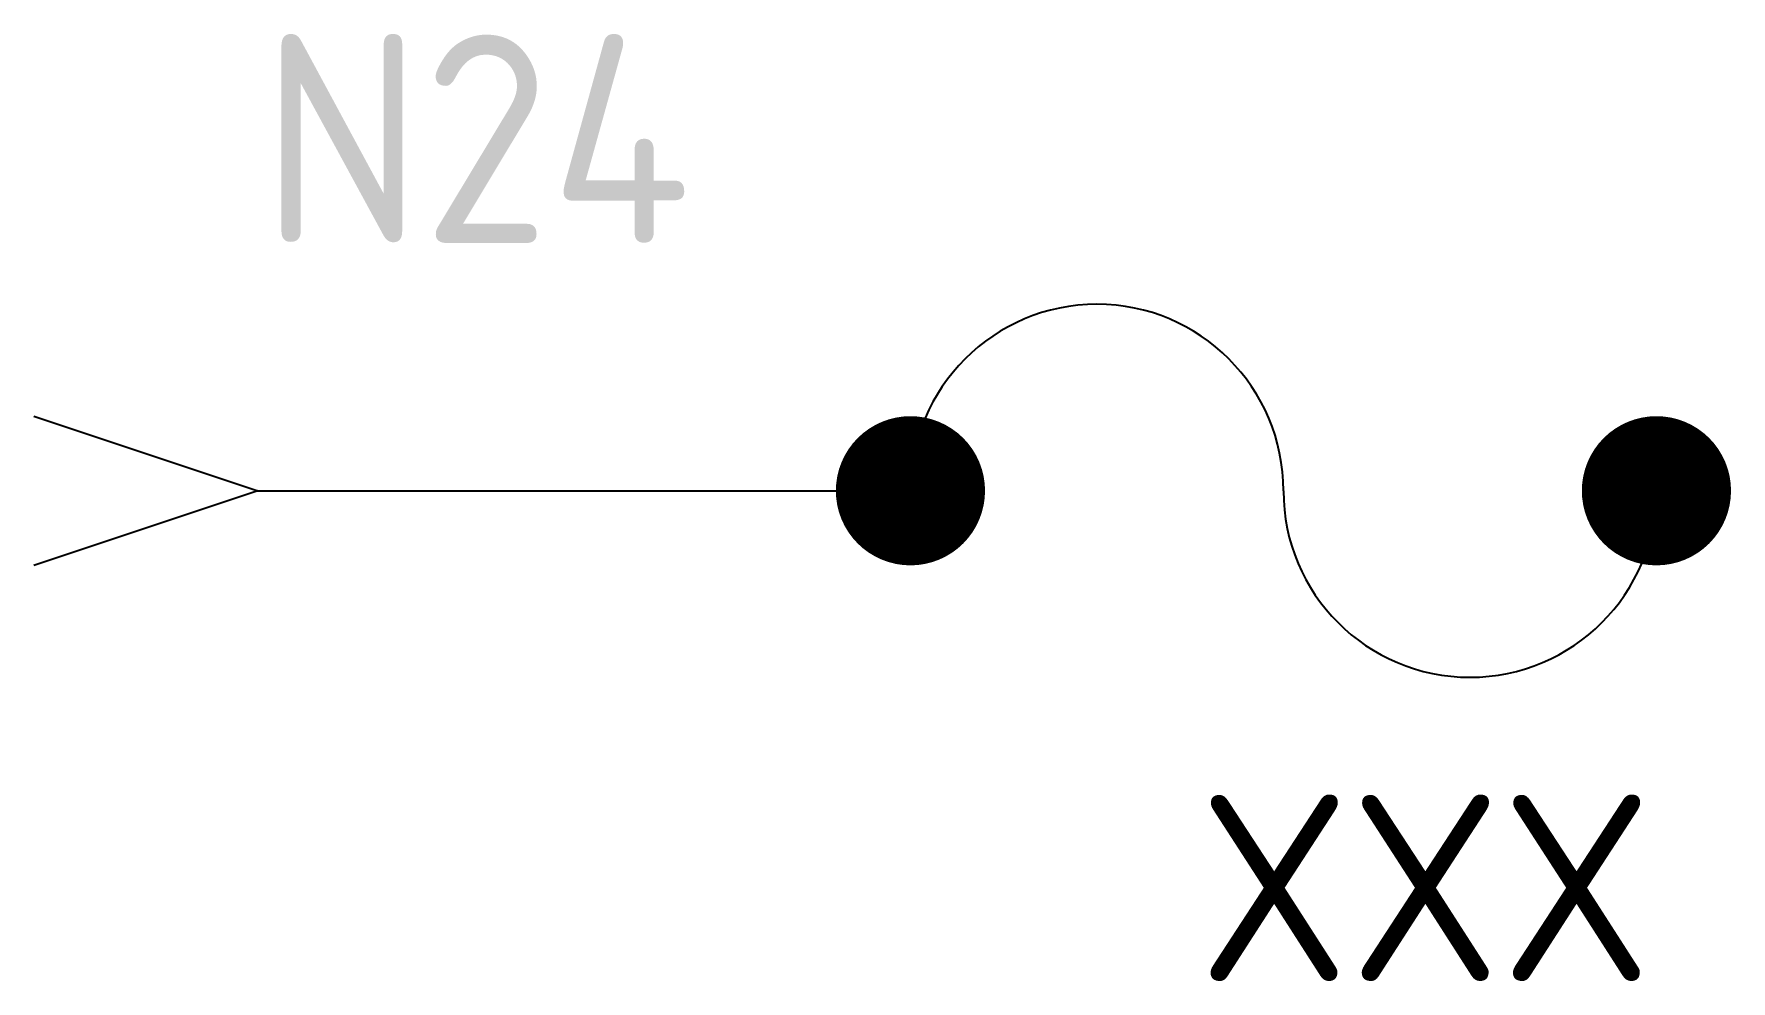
# Model space of a CAD drawing. Header units: millimetres. Extents: x 28.2 to 46.1, y 264.3 to 274.3.
import ezdxf
from ezdxf.enums import TextEntityAlignment as Align

# ---------------------------------------------------------------- set-up
doc = ezdxf.new("R2010")
doc.units = ezdxf.units.MM
doc.layers.add('FUZEBLOCK.INSERT', color=7, linetype='Continuous')
doc.styles.add('isocp.shx', font='isocp.shx')

# ---------------------------------------------------------------- blocks, each defined once
blk = doc.blocks.new('FUZEBLOCK')
blk.add_line((3, 0), (11, 0))
at = {"const_width": 1}
for points in [[(11.25, 0, -1), (12.25, 0, -1)], [(21.25, 0, -1), (22.25, 0, -1)]]:
    blk.add_lwpolyline(points, format="xyb", close=True, dxfattribs=at)
blk.add_polyline3d([(0, 1, 0), (3, 0, 0), (0, -1, 0)])
for centre, start, end in [((14.25, 0), 0, 180), ((19.25, 0), 180, 0)]:
    blk.add_arc(centre, 2.5, start, end)
at = {"style": 'isocp.shx'}
for tag, p in [('VOLT', (2.683, 4, 1)), ('FUSEVALUE', (16.683, 4, 1)), ('FTOT', (7, -4, 1))]:
    blk.add_attdef(tag, text='', height=2.5, dxfattribs=at).set_placement(p, align=Align.MIDDLE_CENTER)

msp = doc.modelspace()

# ---------------------------------------------------------------- block references
at = {"layer": 'FUZEBLOCK.INSERT', "color": 0}
ref = msp.add_blockref('FUZEBLOCK', (28.193, 269.46), dxfattribs=dict(at, xscale=0.7872948906471413, yscale=0.7872948906471413, zscale=0.7872948906471413))
ref.add_attrib('VOLT', 'N24', dxfattribs={"layer": '0', "height": 2.2, "style": 'isocp.shx'}).set_placement((32.86, 273.174), align=Align.MIDDLE_CENTER)
ref.add_attrib('FTOT', 'XXX', dxfattribs={"layer": '0', "height": 1.9682, "style": 'isocp.shx'}).set_placement((42.878, 265.27, 0.787), align=Align.MIDDLE_CENTER)

doc.saveas('drawing.dxf')
